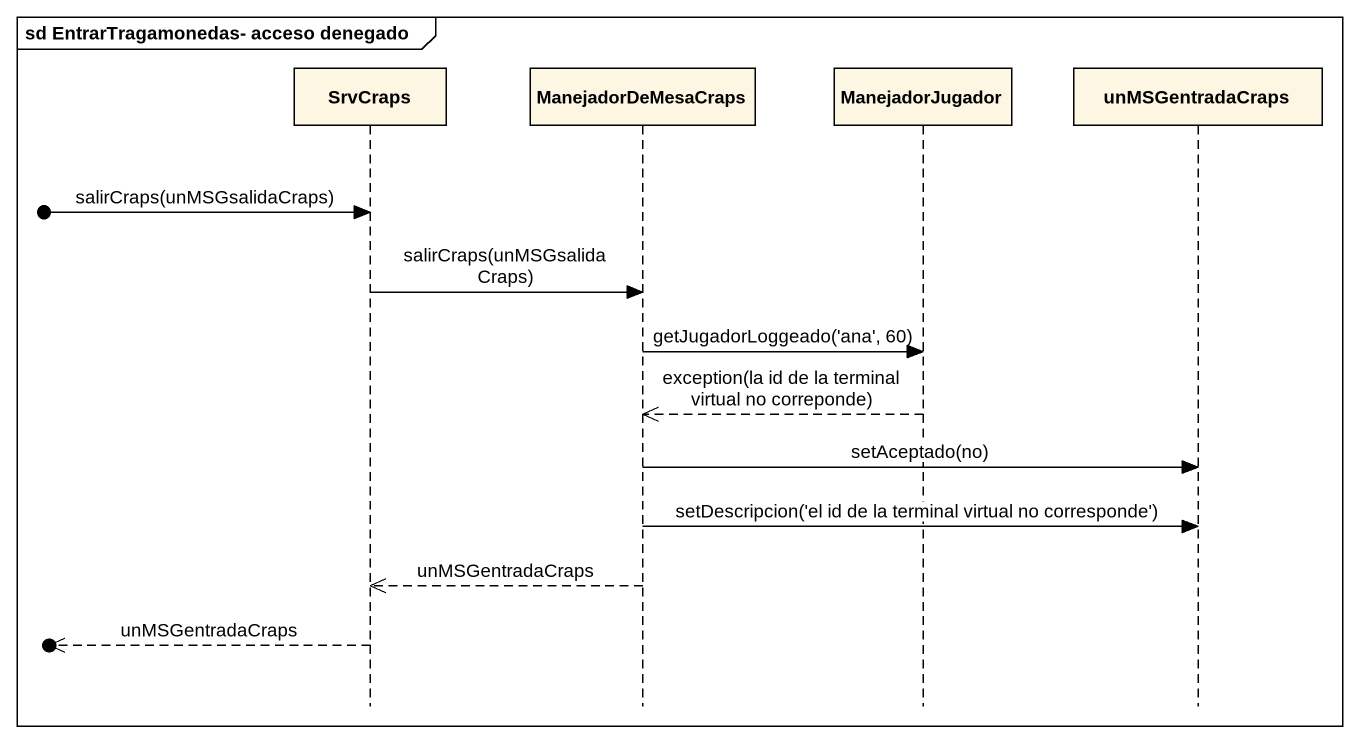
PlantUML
@startuml
mainframe sd EntrarTragamonedas- acceso denegado
hide footbox
participant SrvCraps
participant ManejadorDeMesaCraps
participant ManejadorJugador
participant unMSGentradaCraps

[o-> SrvCraps : salirCraps(unMSGsalidaCraps)
SrvCraps -> ManejadorDeMesaCraps : salirCraps(unMSGsalidaCraps)
ManejadorDeMesaCraps -> ManejadorJugador : getJugadorLoggeado('ana', 60)
ManejadorJugador -->> ManejadorDeMesaCraps : exception(la id de la terminal virtual no correponde)
ManejadorDeMesaCraps -> unMSGentradaCraps : setAceptado(no)
ManejadorDeMesaCraps -> unMSGentradaCraps : setDescripcion('el id de la terminal virtual no corresponde')
ManejadorDeMesaCraps -->> SrvCraps : unMSGentradaCraps
[o<<-- SrvCraps : unMSGentradaCraps
@enduml
